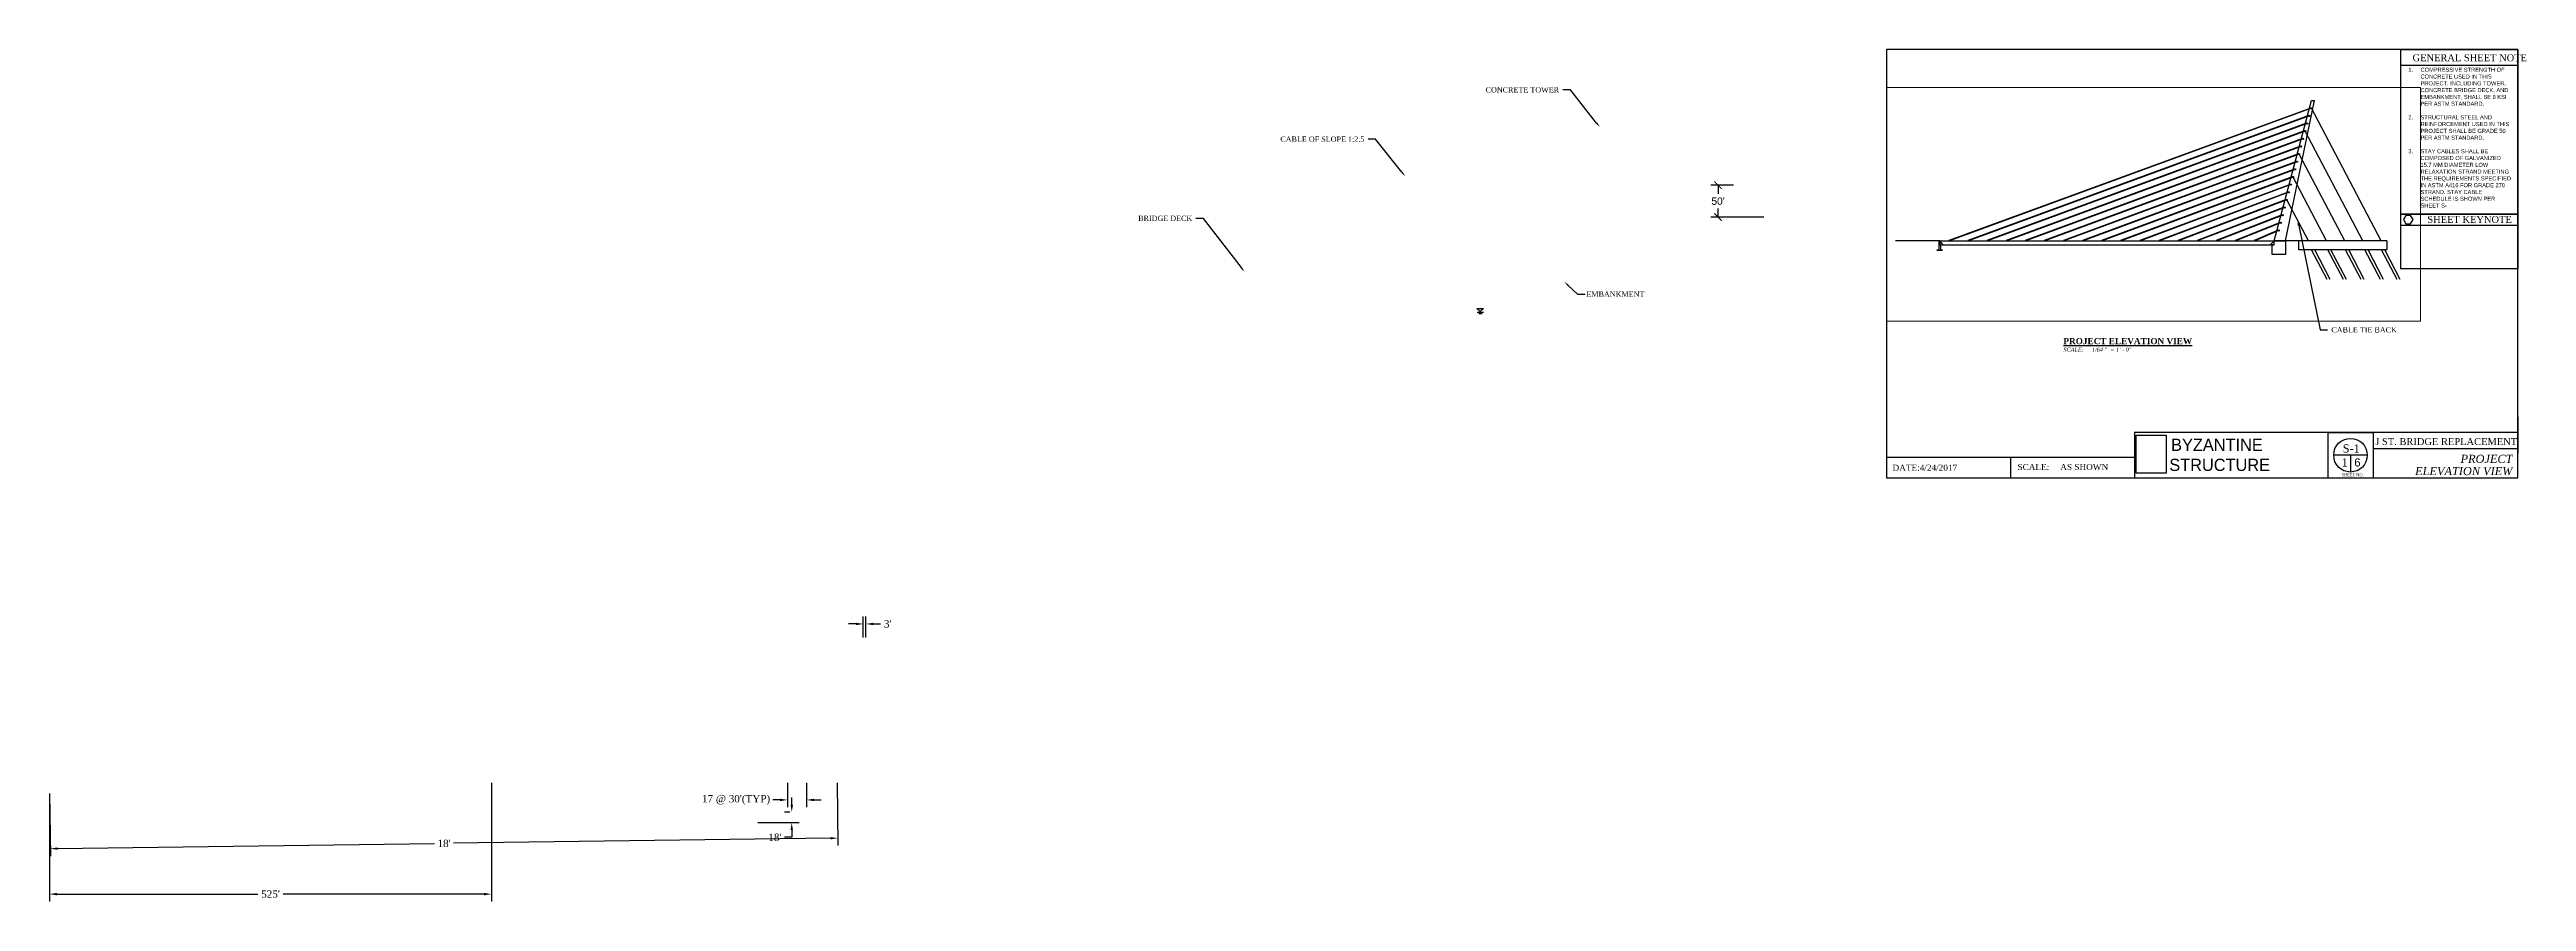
# Paper-space layout 'Elevation Dwg' of a CAD drawing. Header units: feet. Extents: x -45.1 to 15.7, y -10.4 to 10.5.
# The model-space entities are those that its viewports show. They can reach past a viewport. Long polylines and large blocks are cut down to what shows.
import ezdxf
from ezdxf import colors
from ezdxf.entities.mleader import LeaderData, LeaderLine
from ezdxf.enums import TextEntityAlignment as Align
from ezdxf.math import Vec2, Vec3

# ---------------------------------------------------------------- set-up
doc = ezdxf.new("R2010")
doc.units = ezdxf.units.FT
doc.header["$MEASUREMENT"] = 0
doc.header["$XCLIPFRAME"] = 0
doc.linetypes.add('ACAD_ISO03W100', pattern=[30, 12, -18])
doc.styles.add('Annotative', font='arial.ttf')
doc.styles.add('Bridge 122L', font='times.ttf')
doc.styles.get("Standard").update_dxf_attribs({"font": 'times.ttf'})
doc.dimstyles.new('Bridge 122L', dxfattribs={"dimtxt": 0.18, "dimasz": 0.18, "dimexe": 0.18, "dimexo": 0.0625, "dimgap": 0.09, "dimtad": 0, "dimtih": 1, "dimtoh": 1, "dimzin": 0, "dimdsep": 46, "dimlunit": 3, "dimtxsty": 'Annotative', "dimblk": 'ARCHTICK', "dimcen": 0.09, "dimadec": 1, "dimazin": 0, "dimtfac": 1, "dimtofl": 0, "dimtmove": 0, "dimatfit": 3, "dimfxl": 1, "dimtolj": 1, "dimtzin": 0, "dimarcsym": 0})
doc.dimstyles.get("Standard").update_dxf_attribs({"dimtxt": 0.18, "dimasz": 0.18, "dimexe": 0.18, "dimexo": 0.0625, "dimgap": 0.09, "dimtad": 0, "dimtih": 1, "dimtoh": 1, "dimdec": 4, "dimzin": 0, "dimdsep": 46, "dimtxsty": 'Standard', "dimcen": 0.09, "dimadec": 0, "dimazin": 0, "dimtfac": 1, "dimtdec": 4, "dimtofl": 0, "dimtmove": 0, "dimatfit": 3, "dimfxl": 1, "dimtolj": 1, "dimtzin": 0, "dimarcsym": 0})
picture_1 = doc.add_image_def('image1.jpg', size_in_pixel=(215, 288))

# ---------------------------------------------------------------- blocks, each defined once
blk = doc.blocks.new('*D21')
at = {"color": 0, "lineweight": -2, "transparency": 16777216}
for p, q in [((-26.98, -7.488), (-26.98, -8.086)), ((-26.511, -7.488), (-26.511, -8.086)), ((-27.16, -7.906), (-27.34, -7.906)), ((-26.331, -7.906), (-26.151, -7.906))]:
    blk.add_line(p, q, dxfattribs=at)
at = {"color": 0, "transparency": 16777216}
for points in [[(-27.16, -7.876), (-27.16, -7.936), (-26.98, -7.906)], [(-26.331, -7.876), (-26.331, -7.936), (-26.511, -7.906)]]:
    blk.add_solid(points, dxfattribs=at)
at = {"layer": 'Defpoints', "color": 0, "transparency": 16777216}
for p in [(-26.98, -7.425), (-26.511, -7.425), (-26.98, -7.906)]:
    blk.add_point(p, dxfattribs=at)
at = {"color": 0, "transparency": 16777216, "insert": (-28.241, -7.906), "char_height": 0.18, "attachment_point": 5}
blk.add_mtext("\\A1;17 @ 30'(TYP)", dxfattribs=at)
blk = doc.blocks.new('*D22')
at = {"color": 0, "lineweight": -2, "transparency": 16777216}
for p, q in [((-45.095, -7.747), (-45.095, -10.399)), ((-34.245, -7.488), (-34.245, -10.399)), ((-44.915, -10.219), (-39.983, -10.219)), ((-34.425, -10.219), (-39.357, -10.219))]:
    blk.add_line(p, q, dxfattribs=at)
at = {"color": 0, "transparency": 16777216}
for points in [[(-44.915, -10.189), (-44.915, -10.249), (-45.095, -10.219)], [(-34.425, -10.189), (-34.425, -10.249), (-34.245, -10.219)]]:
    blk.add_solid(points, dxfattribs=at)
at = {"layer": 'Defpoints', "color": 0, "transparency": 16777216}
for p in [(-45.095, -7.685), (-34.245, -7.425), (-45.095, -10.219)]:
    blk.add_point(p, dxfattribs=at)
at = {"color": 0, "transparency": 16777216, "insert": (-39.67, -10.219), "char_height": 0.18, "attachment_point": 5}
blk.add_mtext("\\A1;525'", dxfattribs=at)
blk = doc.blocks.new('_ArchTick')
at = {"color": 0, "linetype": 'ByBlock', "const_width": 0.15}
blk.add_lwpolyline([(-0.5, -0.5), (0.5, 0.5)], dxfattribs=at)
blk = doc.blocks.new('*D23')
at = {"color": 0, "linetype": 'Continuous', "lineweight": -2, "transparency": 16777216}
for p, q in [((-3.755, 7.184), (-4.313, 7.184)), ((-4.133, 7.184), (-4.133, 6.975)), ((-3.008, 6.403), (-4.313, 6.403)), ((-4.133, 6.403), (-4.133, 6.611))]:
    blk.add_line(p, q, dxfattribs=at)
at = {"layer": 'Defpoints', "color": 0, "transparency": 16777216}
for p in [(-3.692, 7.184), (-4.133, 6.403), (-2.945, 6.403)]:
    blk.add_point(p, dxfattribs=at)
at = {"color": 0, "lineweight": -2, "transparency": 16777216, "xscale": 0.18, "yscale": 0.18, "zscale": 0.18}
for p, rotation in [((-4.133, 7.184), 90), ((-4.133, 6.403), 270)]:
    blk.add_blockref('_ArchTick', p, dxfattribs=dict(at, rotation=rotation))
at = {"color": 0, "transparency": 16777216, "insert": (-4.133, 6.793), "char_height": 0.18, "attachment_point": 5, "style": 'Annotative'}
blk.add_mtext("\\A1;50'", dxfattribs=at)
blk = doc.blocks.new('*D24')
at = {"color": 0, "lineweight": -2, "transparency": 16777216}
for p, q in [((-26.874, -8.026), (-26.874, -7.846)), ((-27.703, -8.464), (-26.694, -8.464)), ((-26.92, -8.206), (-27.054, -8.206)), ((-26.874, -8.824), (-27.054, -8.824)), ((-26.874, -8.644), (-26.874, -8.824))]:
    blk.add_line(p, q, dxfattribs=at)
at = {"color": 0, "transparency": 16777216}
for points in [[(-26.904, -8.026), (-26.844, -8.026), (-26.874, -8.206)], [(-26.904, -8.644), (-26.844, -8.644), (-26.874, -8.464)]]:
    blk.add_solid(points, dxfattribs=at)
at = {"layer": 'Defpoints', "color": 0, "transparency": 16777216}
for p in [(-27.765, -8.464), (-26.874, -8.464), (-26.857, -8.206)]:
    blk.add_point(p, dxfattribs=at)
at = {"color": 0, "transparency": 16777216, "insert": (-27.288, -8.824), "char_height": 0.18, "attachment_point": 5}
blk.add_mtext("\\A1;18'", dxfattribs=at)
blk = doc.blocks.new('*D26')
at = {"color": 0, "lineweight": -2, "transparency": 16777216}
for p, q in [((-45.094, -7.747), (-45.074, -9.284)), ((-25.76, -7.489), (-25.739, -9.025)), ((-44.896, -9.101), (-35.643, -8.977)), ((-25.922, -8.847), (-35.175, -8.971))]:
    blk.add_line(p, q, dxfattribs=at)
at = {"color": 0, "transparency": 16777216}
for points in [[(-44.896, -9.071), (-44.896, -9.131), (-45.076, -9.104)], [(-25.922, -8.817), (-25.921, -8.877), (-25.742, -8.845)]]:
    blk.add_solid(points, dxfattribs=at)
at = {"layer": 'Defpoints', "color": 0, "transparency": 16777216}
for p in [(-45.095, -7.685), (-25.761, -7.426), (-25.742, -8.845)]:
    blk.add_point(p, dxfattribs=at)
at = {"color": 0, "transparency": 16777216, "insert": (-35.409, -8.974), "char_height": 0.18, "attachment_point": 5}
blk.add_mtext("\\A1;18'", dxfattribs=at)
blk = doc.blocks.new('*D29')
at = {"color": 0, "lineweight": -2, "transparency": 16777216}
for p, q in [((-25.3, -3.586), (-25.48, -3.586)), ((-25.12, -3.921), (-25.12, -3.406)), ((-25.052, -3.921), (-25.052, -3.406)), ((-24.872, -3.586), (-24.692, -3.586))]:
    blk.add_line(p, q, dxfattribs=at)
at = {"color": 0, "transparency": 16777216}
for points in [[(-25.3, -3.556), (-25.3, -3.616), (-25.12, -3.586)], [(-24.872, -3.556), (-24.872, -3.616), (-25.052, -3.586)]]:
    blk.add_solid(points, dxfattribs=at)
at = {"layer": 'Defpoints', "color": 0, "transparency": 16777216}
for p in [(-25.052, -3.586), (-25.12, -3.984), (-25.052, -3.984)]:
    blk.add_point(p, dxfattribs=at)
at = {"color": 0, "transparency": 16777216, "insert": (-24.519, -3.586), "char_height": 0.18, "attachment_point": 5}
blk.add_mtext("\\A1;3'", dxfattribs=at)
blk = doc.blocks.new('Sheet Number')
for p, q in [((11.806, 0.557), (10.98, 0.557)), ((11.393, 0.557), (11.393, 0.144))]:
    blk.add_line(p, q)
blk.add_circle((11.393, 0.557), 0.413)
for tag, p in [('S-1', (11.411, 0.721)), ('1', (11.251, 0.38))]:
    blk.add_attdef(tag, text='', height=0.2).set_placement(p, align=Align.MIDDLE)
at = {"style": 'Annotative'}
blk.add_attdef('6', text='', height=0.2, dxfattribs=at).set_placement((11.563, 0.379), align=Align.MIDDLE)

msp = doc.modelspace()

# ---------------------------------------------------------------- linework, layer by layer
for p, q in [((597728, 594342), (590903, 591846)), ((597740, 594337), (590915, 591840)), ((597689, 594198), (591263, 591846)), ((597702, 594193), (591275, 591840)), ((597650, 594054), (591623, 591846)), ((597663, 594049), (591635, 591840)), ((597035, 591840), (597744, 594483)), ((597251, 591839), (597796, 594483)), ((599054, 591840), (597740, 594337)), ((597744, 594483), (597796, 594483)), ((597612, 593910), (591983, 591846)), ((597625, 593905), (591995, 591840)), ((597573, 593766), (592343, 591846)), ((597586, 593761), (592355, 591840)), ((597535, 593622), (592703, 591846)), ((597547, 593617), (592715, 591840)), ((598711, 591839), (597625, 593905)), ((597496, 593478), (593063, 591846)), ((597509, 593473), (593075, 591840)), ((597458, 593334), (593423, 591846)), ((597470, 593329), (593435, 591840)), ((597419, 593190), (593783, 591846)), ((597432, 593185), (593795, 591840)), ((598368, 591839), (597509, 593473)), ((597380, 593046), (594143, 591846)), ((597393, 593041), (594155, 591840)), ((597342, 592902), (594503, 591846)), ((597354, 592897), (594515, 591840)), ((597303, 592758), (594863, 591846)), ((597316, 592753), (594875, 591840)), ((598025, 591839), (597393, 593041)), ((597265, 592614), (595223, 591846)), ((597277, 592609), (595235, 591840)), ((597226, 592470), (595583, 591846)), ((597239, 592465), (595595, 591840)), ((597187, 592326), (595943, 591846)), ((597200, 592321), (595955, 591840)), ((597149, 592182), (596303, 591846)), ((597162, 592177), (596315, 591840)), ((597682, 591839), (597277, 592609)), ((590735, 591840), (589899, 591840)), ((590733, 591840), (590715, 591840)), ((590735, 591840), (597035, 591840)), ((590735, 591840), (590735, 591762)), ((590735, 591840), (597035, 591840)), ((590735, 591762), (597035, 591762)), ((597110, 592038), (596663, 591846)), ((597123, 592033), (596675, 591840)), ((597035, 591762), (597000, 591762)), ((597000, 591760), (597000, 591753)), ((597035, 591762), (597035, 591840)), ((597251, 591840), (597251, 591840)), ((597500, 591667), (597500, 591840)), ((599161, 591839), (599161, 591667)), ((599161, 591667), (597500, 591667)), ((598036, 591110), (597743, 591667)), ((598096, 591110), (597803, 591667)), ((598342, 591110), (598049, 591667)), ((598402, 591110), (598109, 591667)), ((598677, 591110), (598384, 591667)), ((598737, 591110), (598444, 591667)), ((599040, 591110), (598748, 591667)), ((599100, 591110), (598807, 591667)), ((599355, 591110), (599063, 591667)), ((599415, 591110), (599122, 591667))]:
    msp.add_line(p, q)
at = {"linetype": 'ACAD_ISO03W100'}
for p, q in [((590799, 591762), (590735, 591840)), ((597035, 591840), (596962, 591762))]:
    msp.add_line(p, q, dxfattribs=at)
for points in [[(590751, 591760), (590735, 591760), (590733, 591760), (590733, 591840), (590715, 591840), (590715, 591753), (590715, 591668)], [(590751, 591668), (590751, 591760)], [(597000, 591760), (597035, 591760), (597037, 591760), (597037, 591840), (597251, 591840), (597251, 591753), (597251, 591580), (597000, 591580), (597000, 591753)], [(590751, 591668), (590781, 591668), (590781, 591656), (590685, 591656), (590685, 591668), (590715, 591668)]]:
    msp.add_lwpolyline(points)
for centre in [(597663, 594049), (597702, 594193), (597740, 594337), (597547, 593617), (597586, 593761), (597625, 593905), (597432, 593185), (597470, 593329), (597509, 593473), (597316, 592753), (597354, 592897), (597393, 593041), (597162, 592177), (597200, 592321), (597239, 592465), (597277, 592609), (597123, 592033)]:
    msp.add_circle(centre, 10.3)
msp.add_open_spline([(599161, 591839), (597758, 591839), (597397, 591839), (597035, 591840), (597035, 591840), (597035, 591840), (597035, 591840)], degree=3, knots=[0, 0, 0, 0, 1, 1, 1, 1.210173, 1.210173, 1.210173, 1.210173])
msp.add_point((590735, 591840))

psp = doc.layouts.new('Elevation Dwg')

# ---------------------------------------------------------------- linework, layer by layer
for p, q in [((15.50081116, 10.51559009), (15.50081116, 10.51559009)), ((15.50081116, 10.51559009), (15.50081116, 10.51559009)), ((12.6275998, 10.12900545), (15.50081116, 10.12900545)), ((12.6275998, 6.20796746), (15.50081116, 6.20796746)), ((-10.04662522, 4.06408713), (-9.89086396, 4.06408713)), ((-10.0096132, 4.03815231), (-9.92787597, 4.03815231)), ((15.50081116, 0), (15.50081116, 1.5)), ((15.50081116, 1.5), (15.50081116, 1)), ((10.8380107, 1.11382014), (11.9480107, 1.11382014)), ((15.50081116, 1.11382014), (11.21830952, 1.11382014)), ((11.9480107, 1.11382014), (11.9480107, 0)), ((15.50081116, 0.71382014), (11.9480107, 0.71382014)), ((15.50081116, 1), (15.50081116, 0.6)), ((6.08734221, 0.5), (0, 0.5)), ((0, 0), (6.50081116, 0)), ((3.04367111, 0.5), (3.04367111, 0)), ((11.50081116, 0), (12.10081116, 0))]:
    psp.add_line(p, q)
for points in [[(0, 10.51559009), (0, 0), (15.50081116, 0), (15.50081116, 10.51559009)], [(15.50081116, 10.51559009), (15.50081116, 6.47707632), (12.6275998, 6.47707632), (12.6275998, 10.51559009)], [(12.6275998, 5.12846858), (12.6275998, 6.47707632), (15.50081116, 6.47707632), (15.50081116, 5.12846858)], [(12.86974259, 6.24056749), (12.92768765, 6.34093127), (12.86974259, 6.44129506), (12.75385248, 6.44129506), (12.69590742, 6.34093127), (12.75385248, 6.24056749)], [(-9.8939029, 4.16017321), (-9.97253315, 4.08123584), (-10.05116341, 4.16017321)]]:
    psp.add_lwpolyline(points, close=True)
for points in [[(11.21830952, 1.11382014), (6.08734221, 1.11382014), (6.08734221, 0)], [(10.8380107, 1.11382014), (10.8380107, 0)]]:
    psp.add_lwpolyline(points)

# ---------------------------------------------------------------- block references
psp.add_blockref('Sheet Number', (0, 0)).add_auto_attribs({'6': '6', '1': '1', 'S-1': 'S-1'})

# ---------------------------------------------------------------- texts
for s, width, gutter_width, heights, insert, char_height, attachment_point in [('GENERAL SHEET NOTE', 3.0363088888, 1, [0.17379957], (15.72573321, 10.22619155), 0.17, 9), ('\\pi-0.3,l0.4,t0.4;{\\fArial|b0|i0|c0|p34;1.^ICOMPRESSIVE STRENGTH OF CONCRETE USED IN THIS PROJECT, INCLUDING TOWER, CONCRETE BRIDGE DECK, AND EMBANKMENT, SHALL BE 8 KSI PER ASTM STANDARD.\\P\\P2.^ISTRUCTURAL STEEL AND REINFORCEMENT USED IN THIS PROJECT SHALL BE GRADE 50 PER ASTM STANDARD.  \\P\\P3.^ISTAY CABLES SHALL BE COMPOSED OF GALVANIZED 15.7 MM DIAMETER LOW RELAXATION STRAND MEETING THE REQUIREMENTS SPECIFIED IN ASTM A416 FOR GRADE 270 STRAND. STAY CABLE SCHEDULE IS SHOWN PER SHEET S-}', 2.6498062996, 0.75, [0], (12.71238969, 10.06923719), 0.1, 1), ('SHEET KEYNOTE', 2.3396184216, 1, [0.10259937], (15.35374636, 6.25766678), 0.17, 9), ('{\\fTimes New Roman|b1|i0|c0|p18;\\LPROJECT ELEVATION VIEW}', 5.2880208449, 0.75, [0], (4.34554624, 3.43235543), 0.15, 1), ('J ST. BRIDGE REPLACEMENT', 4.2825016445, 1, [0], (15.48297078, 0.80294134), 0.17, 9), ('SHEET NO.', 0.7348315965, 1, [0], (11.1759879, 0.10826661), 0.07, 1)]:
    psp.add_mtext_dynamic_manual_height_columns(s, width=width, gutter_width=gutter_width, heights=heights, dxfattribs=dict(insert=insert, char_height=char_height, attachment_point=attachment_point))
at = {"attachment_point": 1, "style": 'Bridge 122L'}
for s, width, insert, char_height in [('\\A1;\\pi-0.3,l0.4,t0.8;{\\fTimes New Roman|b0|i1|c0|p18;SCALE:^I1/64 "  = 1\' - 0"}', 2.8399698891, (4.24432847, 3.19723766), 0.1), ('\\pi-0.45,l0.6,t1.2;SCALE:^IAS SHOWN ', 3.610622666, (3.06784752, 0.34211269), 0.15)]:
    psp.add_mtext_dynamic_manual_height_columns(s, width=width, gutter_width=0.75, heights=[0], dxfattribs=dict(at, insert=insert, char_height=char_height))
at = {"char_height": 0.3, "attachment_point": 1}
for s, insert, width in [('{\\fHarrington|b0|i0|c0|p82;BYZANTINE}', (6.98885562, 0.96158619), 2.788092916), ('{\\fBankGothic Lt BT|b0|i0|c0|p34;STRUCTURE}', (6.94443167, 0.46891569), 2.0704230008)]:
    psp.add_mtext(s, dxfattribs=dict(at, insert=insert, width=width))
at = {"insert": (15.36980985, 0.06233828), "char_height": 0.2, "attachment_point": 9, "line_spacing_factor": 0.9}
psp.add_mtext_dynamic_manual_height_columns('{\\fTimes New Roman|b0|i1|c0|p18;PROJECT\\PELEVATION VIEW}', width=2.9690823123, gutter_width=1, heights=[0], dxfattribs=at)
psp.add_attdef('DATE:4/24/2017', (0.1507606, 0.17396852), '', height=0.15)

# ---------------------------------------------------------------- dimensions: what is measured, and where the dimension line sits
dim = psp.add_linear_dim(base=(-4.13337719, 6.40259634), p1=(-3.69249479, 7.18384634), p2=(-2.94547101, 6.40259634), angle=90, text="50'", dimstyle='Bridge 122L')
dim.commit()
dim.dimension.update_dxf_attribs({"geometry": '*D23', "text_midpoint": (-4.13337719, 6.79322134)})
for base, p1, p2, text, picture, middle in [((-25.0518991, -3.58561712), (-25.11999561, -3.98393476), (-25.0518991, -3.98393476), "3'", '*D29', (-24.5191433, -3.58561712)), ((-45.09499594, -10.2191219), (-34.24516346, -7.42504552), (-45.09499594, -7.68469033), "525'", '*D22', (-39.6700797, -10.2191219)), ((-26.97953846, -7.90566138), (-26.51078846, -7.42504552), (-26.97953846, -7.42504552), "17 @ 30'(TYP)", '*D21', (-28.24076629, -7.90566138))]:
    dim = psp.add_linear_dim(base=base, p1=p1, p2=p2, text=text, dimstyle='Standard', override={"dimlfac": -768})
    dim.commit()
    dim.dimension.update_dxf_attribs({"geometry": picture, "text_midpoint": middle})
dim = psp.add_aligned_dim(p1=(-45.09499594, -7.68469033), p2=(-25.76073448, -7.42620416), distance=-1.41899609, text="18'", dimstyle='Standard', override={"dimlfac": -768})
dim.commit()
dim.dimension.update_dxf_attribs({"geometry": '*D26', "text_midpoint": (-35.40889588, -8.97431653)})
dim = psp.add_linear_dim(base=(-26.87413763, -8.46409506), p1=(-26.85747732, -8.20629552), p2=(-27.76519318, -8.46409506), angle=90, text="18'", dimstyle='Standard', override={"dimlfac": -768})
dim.commit()
dim.dimension.update_dxf_attribs({"geometry": '*D24', "text_midpoint": (-27.28840776, -8.82409506)})

# ---------------------------------------------------------------- pictures from other files: only their frames are drawn
image = psp.add_image(picture_1, insert=(6.12964145, 0.07481458), size_in_units=(0.74652778, 1))
image.set_boundary_path([(-0.1364924, 7.203723), (211.3589665, 275.7695327)])
image.dxf.flags = 15

# ---------------------------------------------------------------- leaders
ml = psp.add_multileader_mtext('Standard')
ml.set_content('CONCRETE TOWER', color=256)
ml.set_leader_properties()
ml.build(insert=Vec2(0, 0))
ml.multileader.update_dxf_attribs({"dogleg_length": 0.36, "arrow_head_size": 0.13})
ctx = ml.context
ctx.base_point, ctx.char_height, ctx.arrow_head_size, ctx.landing_gap_size, ctx.plane_origin = Vec3(-9.86378126, 9.5237312), 0.13, 0.13, 0.09, Vec3(-7.03246698, 8.61011618)
ctx.text_align_type = 2
notes = []
notes.append((ctx, [(0, (1, 1, 0), (-7.75909783, 9.5237312), (-1, 0), 0.18650751, [(0, [(-7.03246698, 8.61011618)], 0, [])])]))
ctx.mtext.insert, ctx.mtext.alignment, ctx.mtext.flow_direction = Vec3(-8.03560534, 9.59018397), 3, 5
ml = psp.add_multileader_mtext('Standard')
ml.set_content('CABLE OF SLOPE 1:2.5', color=256)
ml.set_leader_properties()
ml.build(insert=Vec2(0, 0))
ml.multileader.update_dxf_attribs({"dogleg_length": 0.36, "arrow_head_size": 0.13})
ctx = ml.context
ctx.base_point, ctx.char_height, ctx.arrow_head_size, ctx.landing_gap_size, ctx.plane_origin = Vec3(-14.88091399, 8.31450984), 0.13, 0.13, 0.09, Vec3(-11.81293784, 7.40089482)
ctx.text_align_type = 2
notes.append((ctx, [(0, (1, 1, 0), (-12.53956869, 8.31450984), (-1, 0), 0.18650751, [(0, [(-11.81293784, 7.40089482)], 0, [])])]))
ctx.mtext.insert, ctx.mtext.alignment, ctx.mtext.flow_direction = Vec3(-12.81607621, 8.38096262), 3, 5
ml = psp.add_multileader_mtext('Standard')
ml.set_content('BRIDGE DECK', color=256)
ml.set_leader_properties()
ml.build(insert=Vec2(0, 0))
ml.multileader.update_dxf_attribs({"dogleg_length": 0.36, "arrow_head_size": 0.13})
ctx = ml.context
ctx.base_point, ctx.char_height, ctx.arrow_head_size, ctx.landing_gap_size, ctx.plane_origin = Vec3(-18.41336332, 6.36946931), 0.13, 0.13, 0.09, Vec3(-15.75642082, 5.0578319)
ctx.text_align_type = 2
notes.append((ctx, [(0, (1, 1, 0), (-16.76344557, 6.36946931), (-1, 0), 0.18650751, [(0, [(-15.75642082, 5.0578319)], 0, [])])]))
ctx.mtext.insert, ctx.mtext.alignment, ctx.mtext.flow_direction = Vec3(-17.03995308, 6.43592208), 3, 5
ml = psp.add_multileader_mtext('Standard')
ml.set_content('CABLE TIE BACK', color=256)
ml.set_leader_properties()
ml.build(insert=Vec2(0, 0))
ml.multileader.update_dxf_attribs({"dogleg_length": 0.36, "arrow_head_size": 0.13})
ctx = ml.context
ctx.base_point, ctx.char_height, ctx.arrow_head_size, ctx.landing_gap_size, ctx.plane_origin = Vec3(10.83238918, 3.63247382), 0.13, 0.13, 0.09, Vec3(11.73036353, 7.13502659)
notes.append((ctx, [(1, (1, 1, 0), (10.64588167, 3.63247382), (1, 0), 0.18650751, [(0, [(10.0947109, 6.32245664)], 0, [])])]))
ctx.mtext.insert, ctx.mtext.flow_direction = Vec3(10.92238918, 3.69892659), 5
ml = psp.add_multileader_mtext('Standard')
ml.set_content('EMBANKMENT', color=256)
ml.set_leader_properties()
ml.build(insert=Vec2(0, 0))
ml.multileader.update_dxf_attribs({"dogleg_length": 0.18650751, "arrow_head_size": 0.13})
ctx = ml.context
ctx.base_point, ctx.char_height, ctx.arrow_head_size, ctx.landing_gap_size, ctx.plane_origin = Vec3(-7.39915303, 4.5108361), 0.13, 0.13, 0.09, Vec3(-6.84145136, 5.05634957)
ctx.text_align_type = 2
notes.append((ctx, [(0, (1, 1, 0), (-7.58566054, 4.5108361), (1, 0), 0.18650751, [(0, [(-7.905962, 4.81305127)], 0, [])])]))
ctx.mtext.insert, ctx.mtext.alignment, ctx.mtext.flow_direction = Vec3(-5.94223162, 4.5768671), 3, 5
for ctx, leaders in notes:
    for number, flags, end, landing, length, lines in leaders:
        leader = LeaderData()
        leader.index, (leader.has_last_leader_line, leader.has_dogleg_vector, leader.attachment_direction) = number, flags
        leader.last_leader_point, leader.dogleg_vector, leader.dogleg_length = Vec3(end), Vec3(landing), length
        for number, points, colour, breaks in lines:
            line = LeaderLine()
            line.index, line.vertices, line.color, line.breaks = number, Vec3.list(points), colors.encode_raw_color(colour), breaks
            leader.lines.append(line)
        ctx.leaders.append(leader)

# ---------------------------------------------------------------- viewports
at = {"layer": 'Defpoints', "view_target_point": (594234.37649462, 592570.18150759)}
psp.add_viewport(center=(6.55394223, 6.71363678), size=(13.10788446, 5.733153709), view_center_point=(526.00618201, -45.68182545), view_height=4403.0620484963, dxfattribs=at)

doc.saveas('drawing.dxf')
